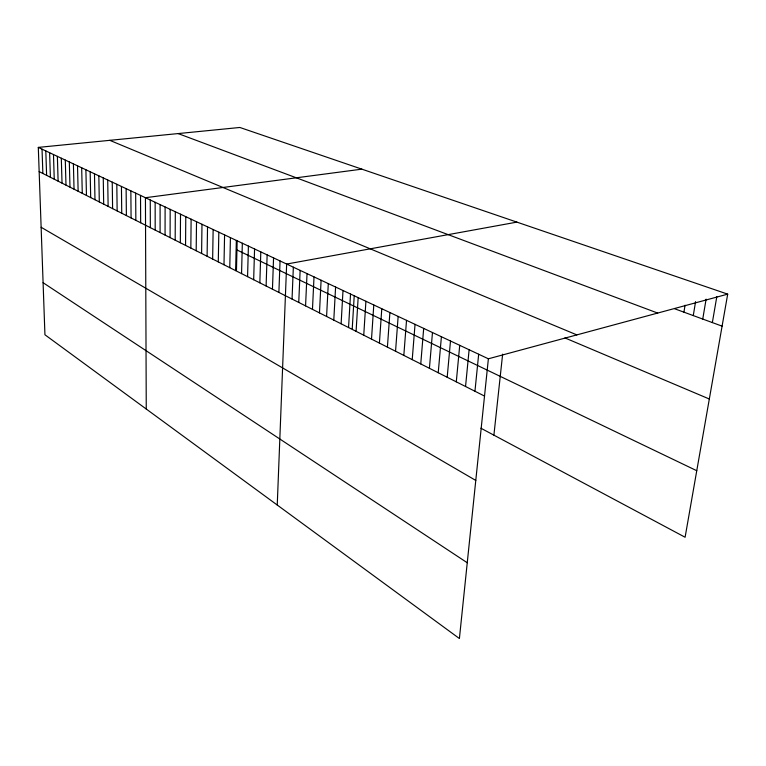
<?xml version="1.0" encoding="UTF-8"?>
<svg xmlns="http://www.w3.org/2000/svg" width="766" height="766" viewBox="0 0 766 766"><rect width="100%" height="100%" fill="white"/><g stroke="black" fill="none" stroke-linecap="round" stroke-linejoin="round"><path stroke-width="1.15" d="M160.094 232.567L160.104 204.608M165.063 235.066L165.111 206.964M170.09 237.604L170.186 209.348M175.175 240.17L175.318 211.751M180.336 242.765L180.517 214.193M185.554 245.398L185.784 216.673M190.839 248.06L191.117 219.172M196.182 250.76L196.517 221.709M201.602 253.489L201.985 224.275M207.098 256.256L207.529 226.88M212.651 259.052L213.139 229.513M218.281 261.895L218.827 232.184M223.988 264.768L224.582 234.894M229.771 267.679L230.422 237.632M235.622 270.628L236.34 240.409M236.464 270.455L237.173 240.495M241.558 273.625L242.334 243.224M247.571 276.65L248.404 246.078M253.67 279.724L254.571 248.979M259.846 282.836L260.813 251.909M266.108 285.996L267.142 254.877M272.457 289.194L273.558 257.893M278.891 292.44L280.059 260.947M277.244 505.024L286.656 264.05L516.887 222.121M292.038 299.066L293.349 267.19M298.75 302.446L300.138 270.379M305.567 305.883L307.032 273.615M312.471 309.359L314.012 276.899M319.479 312.892L321.107 280.232M326.584 316.473L328.298 283.602M333.794 320.111L335.594 287.03M341.119 323.798L343.005 290.515M348.549 327.542L350.531 294.048M352.236 328.719L354.218 295.82M356.085 331.343L358.162 297.629M363.745 335.202L365.909 301.277M371.51 339.118L373.789 304.973M379.409 343.091L381.774 308.727M387.414 347.132L389.894 312.538M395.553 351.24L398.148 316.415M403.826 355.405L406.526 320.351M412.223 359.637L415.038 324.344M420.754 363.936L423.684 328.403M429.42 368.302L432.474 332.54M438.229 372.745L441.408 336.734M447.191 377.255L450.494 341.004M456.287 381.841L459.724 345.342M465.546 386.504L469.118 349.746M474.949 391.254L478.673 354.237M727.7 294.144L488.382 358.794L459.399 638.528L44.935 334.771L38.3 147.398L239.863 127.472L727.7 294.144L685.101 537.244L480.933 428.232M493.898 435.155L502.64 354.16M683.933 312.164L685.063 305.222M693.278 315.582L695.585 301.622M702.748 319.058L706.108 299.152M712.351 322.572L716.813 296.662M361.849 169.152L145.435 197.714L146.258 409.034M674.722 308.794L722.089 326.144M178.133 133.571L657.678 313.064M109.787 140.331L576.855 334.895M564.915 337.911L709.326 399.009M38.3 147.398L488.382 358.794M236.953 249.965L696.763 470.717M39.162 171.613L484.524 396.07M41.125 227.263L475.782 480.435M43.087 282.702L467.25 562.751M42.034 149.15L42.867 173.48M49.618 152.712L50.403 177.281M45.807 150.921L46.621 175.376M53.476 154.521L54.242 179.215M61.309 158.208L62.027 183.141M57.373 156.35L58.111 181.169M65.292 160.075L65.981 185.133M69.323 161.971L69.984 187.153M77.519 165.82L78.132 191.261M73.402 163.886L74.034 189.192M81.684 167.773L82.268 193.338M90.168 171.756L90.685 197.59M85.897 169.755L86.453 195.454M94.477 173.786L94.974 199.744M98.843 175.835L99.302 201.927M103.257 177.904L103.688 204.139M112.238 182.126L112.602 208.63M107.719 180L108.121 206.37M116.815 184.271L117.141 210.918M121.44 186.444L121.737 213.235M126.122 188.647L126.38 215.572M130.862 190.878L131.082 217.946M140.523 195.407L140.666 222.772M135.659 193.128L135.85 220.349M150.27 199.983L150.337 227.646M155.153 202.281L155.182 230.087"/></g></svg>
